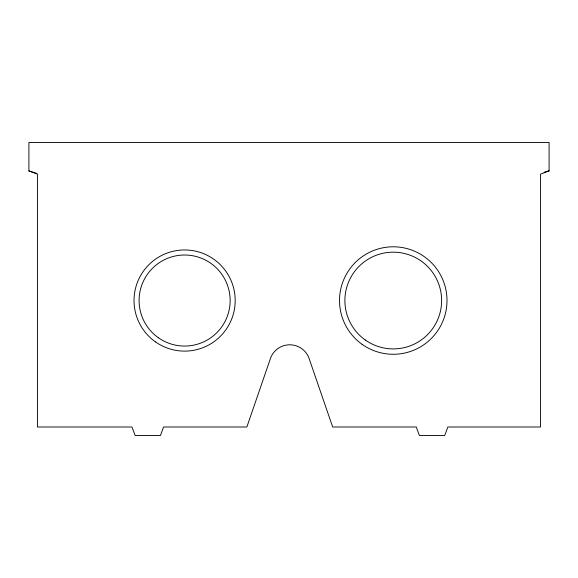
<?xml version="1.0" encoding="UTF-8"?>
<svg xmlns="http://www.w3.org/2000/svg" width="578" height="578" viewBox="0 0 578 578"><rect width="100%" height="100%" fill="white"/><g stroke="black" fill="none" stroke-linecap="round" stroke-linejoin="round"><path stroke-width="0.87" d="M544.086 172.36L546.412 171.5M549.1 170.922L540.567 174.086L540.567 426.998L447.871 426.998L444.706 435.53L419.418 435.53L416.254 426.998L332.675 426.998L308.739 357.442A20.548 20.548 0 0 0 270.8 357.442L246.864 426.998L163.574 426.998L160.417 435.53L135.122 435.53L131.965 426.998L37.433 426.998L37.433 174.086L28.9 170.922L28.9 142.47L549.1 142.47L549.1 170.922L547.966 170.922M28.9 170.922L36.891 173.508M365.238 339.965A48.371 48.371 0 0 0 441.411 305.097A48.371 48.371 0 0 0 373.128 256.56A48.371 48.371 0 0 0 365.238 339.965M155.338 341.786A50.582 50.582 0 0 0 234.971 305.263A50.582 50.582 0 0 0 163.523 254.558A50.582 50.582 0 0 0 155.338 341.786M362.124 344.344A53.747 53.747 0 0 0 446.765 305.603A53.747 53.747 0 0 0 370.895 251.668A53.747 53.747 0 0 0 362.124 344.344M158.264 337.66A45.525 45.525 0 0 0 229.936 304.794A45.525 45.525 0 0 0 165.633 259.161A45.525 45.525 0 0 0 158.264 337.66"/></g></svg>
